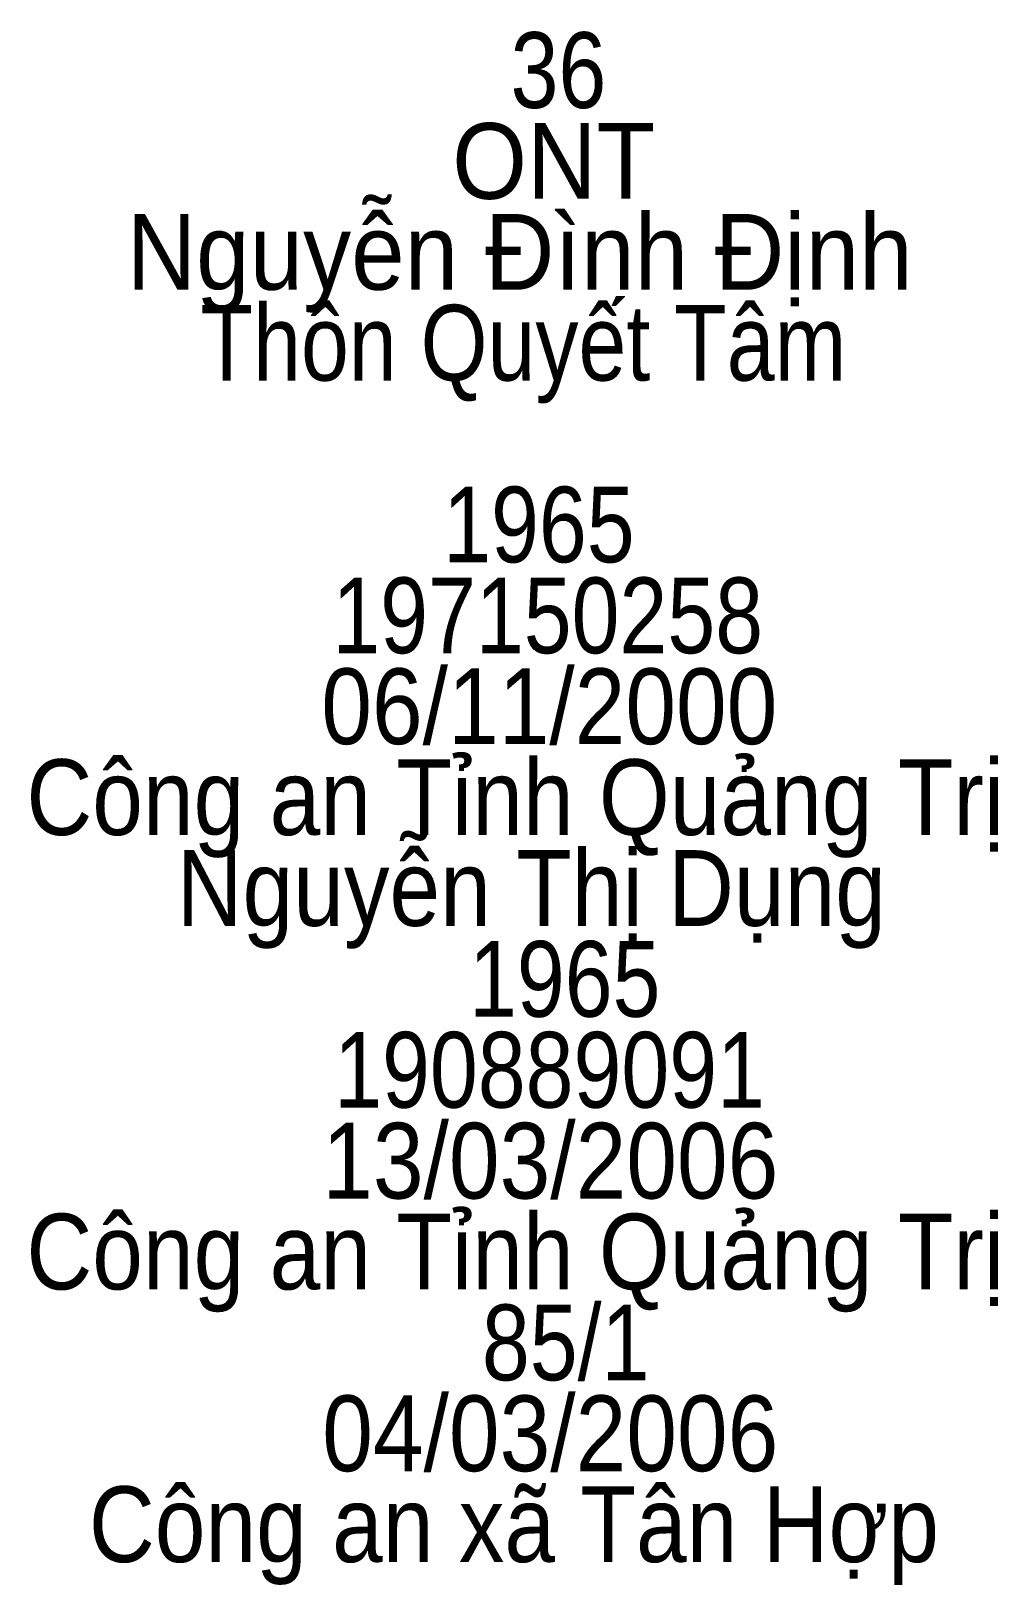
# Model space of a CAD drawing. Header units: metres. Extents: x 548452 to 551009, y 1840956 to 1844548.
# Drawn here: x 550242.96 to 550248.07, y 1841885.26 to 1841893.47 of the extents above; entities that cross this region are included whole.
import ezdxf
from ezdxf.enums import TextEntityAlignment as Align

# ---------------------------------------------------------------- set-up
doc = ezdxf.new("R2010")
doc.units = ezdxf.units.M
doc.header["$LTSCALE"] = 0.16
doc.layers.add('15', color=7, linetype='Continuous')

msp = doc.modelspace()

# ---------------------------------------------------------------- texts
at = {"layer": '15'}
for s, width, p in [('36', 0.85, (550245.745, 1841893.06)), ('ONT', 0.95, (550245.72, 1841892.58)), ('Nguyễn Đình Định', 0.95, (550245.54, 1841892.1)), ('Thôn Quyết Tâm', 0.85, (550245.56, 1841891.62)), ('1965 ', 0.85, (550245.705, 1841890.66)), (' 197150258', 0.85, (550245.625, 1841890.18)), (' 06/11/2000', 0.9, (550245.63, 1841889.7)), (' Công an Tỉnh Quảng Trị', 0.9, (550245.45, 1841889.22)), (' Nguyễn Thị Dụng', 0.9, (550245.535, 1841888.74)), (' 1965', 0.85, (550245.715, 1841888.26)), (' 190889091', 0.85, (550245.635, 1841887.78)), (' 13/03/2006', 0.9, (550245.635, 1841887.3)), (' Công an Tỉnh Quảng Trị', 0.9, (550245.45, 1841886.82)), (' 85/1', 0.85, (550245.72, 1841886.34)), (' 04/03/2006', 0.9, (550245.635, 1841885.86)), ('Công an xã Tân Hợp', 0.9, (550245.51, 1841885.38))]:
    msp.add_text(s, height=0.4, dxfattribs=dict(at, width=width)).set_placement(p, align=Align.CENTER)

doc.saveas('drawing.dxf')
